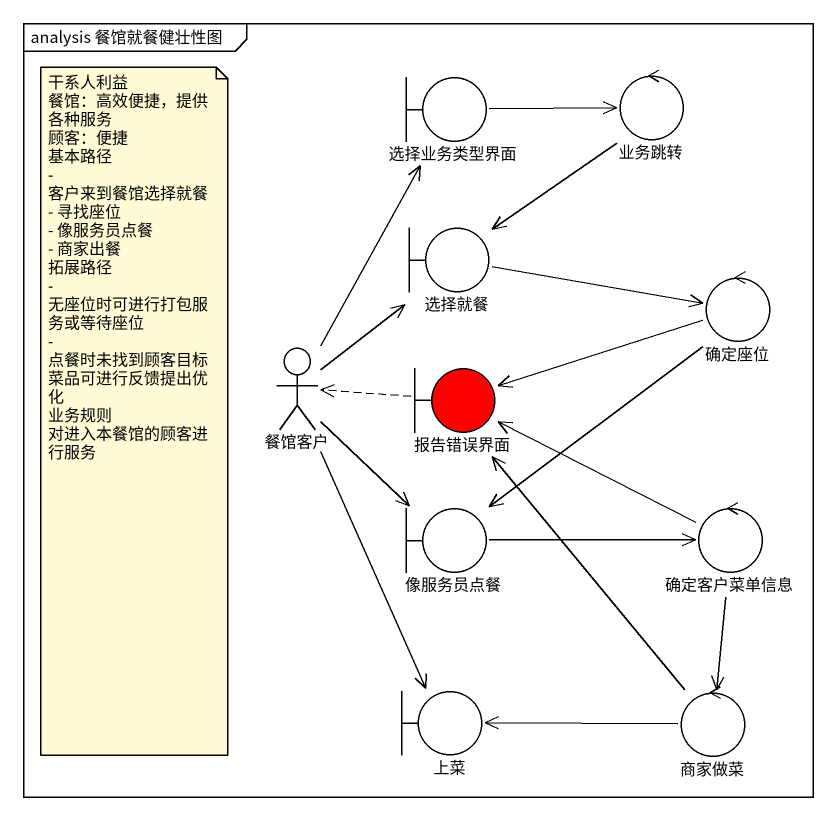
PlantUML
@startuml
mainframe analysis 餐馆就餐健壮性图
boundary 选择业务类型界面
control 业务跳转
boundary 选择就餐
control 确定座位
actor 餐馆客户
boundary 报告错误界面 #FF0000
boundary 像服务员点餐
control 确定客户菜单信息
boundary 上菜
control 商家做菜
选择业务类型界面 -right-> 业务跳转
业务跳转 --> 选择就餐
选择就餐 -right-> 确定座位
确定座位 -left-> 报告错误界面
确定座位 --> 像服务员点餐
餐馆客户 -up-> 选择业务类型界面
餐馆客户 -up-> 选择就餐
餐馆客户 --> 像服务员点餐
餐馆客户 --> 上菜
报告错误界面 .left.> 餐馆客户
像服务员点餐 -right-> 确定客户菜单信息
确定客户菜单信息 -left-> 报告错误界面
确定客户菜单信息 --> 商家做菜
商家做菜 -up-> 报告错误界面
商家做菜 -left-> 上菜
note as N1
  干系人利益
  餐馆：高效便捷，提供各种服务
  顾客：便捷
  基本路径
  - 客户来到餐馆选择就餐
  - 寻找座位
  - 像服务员点餐
  - 商家出餐
  拓展路径
  - 无座位时可进行打包服务或等待座位
  - 点餐时未找到顾客目标菜品可进行反馈提出优化
  业务规则
  对进入本餐馆的顾客进行服务
end note
@enduml
